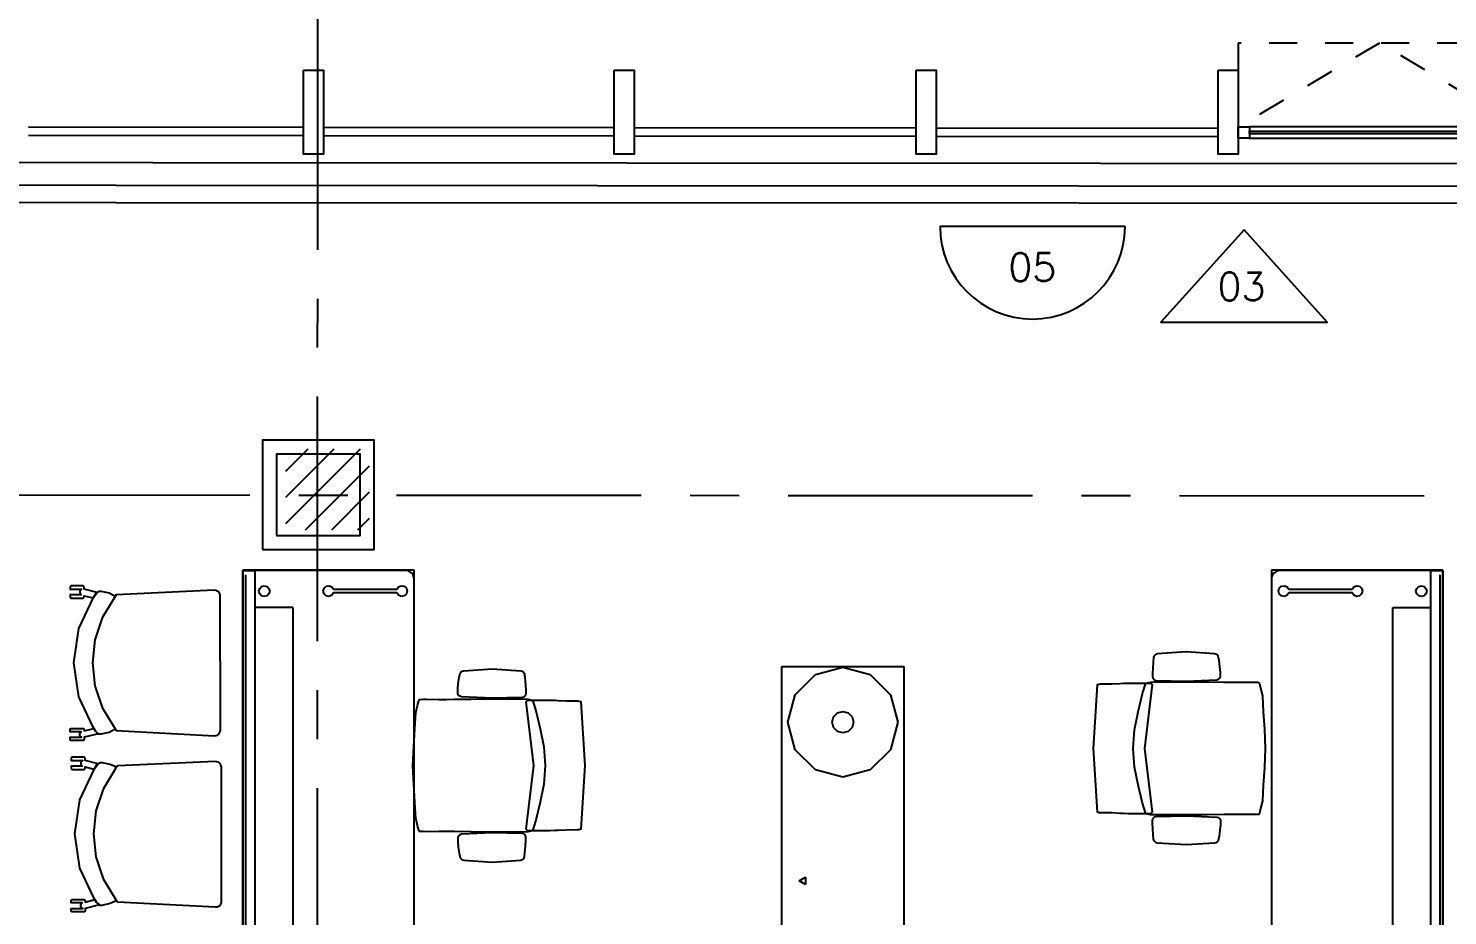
# Model space of a CAD drawing. Extents: x -4 to 325, y -1 to 181.
# Drawn here: x 19.83 to 24.9, y 34.13 to 37.31 of the extents above; entities that cross this region are included whole.
import ezdxf
from ezdxf.enums import TextEntityAlignment as Align

# ---------------------------------------------------------------- set-up
doc = ezdxf.new("R2010")
doc.units = 0
doc.header["$LTSCALE"] = 0.7
doc.header["$MEASUREMENT"] = 0
for name, pattern in [('REC4_A1-00_PLANTA GENERAL$1$X-BB$0$CENTER', [2, 1.25, -0.25, 0.25, -0.25]), ('REC4_A1-00_PLANTA GENERAL$1$X-BB$0$HIDDEN2', [0.1875, 0.125, -0.0625]), ('X-BB$0$HIDDEN2', [0.1875, 0.125, -0.0625])]:
    doc.linetypes.add(name, pattern=pattern)
doc.layers.get('0').update_dxf_attribs({"linetype": 'CONTINUOUS'})
for name, color, linetype in [('REC4_A1-00_PLANTA GENERAL$0$P3', 3, 'CONTINUOUS'), ('REC4_A1-00_PLANTA GENERAL$1$ACABADO INTERIOR', 4, 'CONTINUOUS'), ('REC4_A1-00_PLANTA GENERAL$1$BB$0$A-COLS', 251, 'CONTINUOUS'), ('REC4_A1-00_PLANTA GENERAL$1$BB$0$A-GLAZ', 251, 'CONTINUOUS'), ('REC4_A1-00_PLANTA GENERAL$1$BB$0$A-GRID', 251, 'REC4_A1-00_PLANTA GENERAL$1$X-BB$0$CENTER'), ('REC4_A1-00_PLANTA GENERAL$1$FN$0$I-FURN-FREE', 1, 'CONTINUOUS'), ('REC4_A1-00_PLANTA GENERAL$1$LAMBRINES', 3, 'CONTINUOUS'), ('REC4_A1-00_PLANTA GENERAL$1$PP$0$I-CANCELERIA', 253, 'CONTINUOUS'), ('REC4_A1-00_PLANTA GENERAL$1$PP$0$I-FLOR-DIMS', 1, 'CONTINUOUS'), ('REC4_A1-00_PLANTA GENERAL$1$PP$0$I-GLAZ', 253, 'CONTINUOUS')]:
    doc.layers.add(name, color=color, linetype=linetype)
doc.styles.add('REC4_A1-00_PLANTA GENERAL$0$X-FN$0$ARIAL', font='arial.ttf')
doc.styles.add('ROMANS', font='romans.shx', dxfattribs={"width": 0.75})

# ---------------------------------------------------------------- blocks, each defined once
blk = doc.blocks.new('REC4_A1-00_PLANTA GENERAL', base_point=(3911.2412, -3265.1096))
at = {"layer": 'REC4_A1-00_PLANTA GENERAL$1$BB$0$A-GRID'}
h = blk.add_hatch(dxfattribs=at)
h.set_pattern_fill('ANSI31', color=8, scale=0.53)
h.set_pattern_definition([(45, (0.03352, 0.020166), (-0.046845824, 0.046845824), [])])
h.paths.add_polyline_path([(1.5678, 35.8547), (1.2166, 35.8547), (1.2166, 35.4908), (1.5678, 35.4908)])
h.paths.add_polyline_path([(8.0551, 35.8047), (7.7553, 35.8047), (7.7553, 35.5143), (8.0551, 35.5143)])
h.paths.add_polyline_path([(14.5753, 35.809), (14.2754, 35.809), (14.2754, 35.5187), (14.5753, 35.5187)])
h.paths.add_polyline_path([(21.0466, 35.804), (20.7468, 35.804), (20.7468, 35.5137), (21.0466, 35.5137)])
edge = h.paths.add_edge_path()
edge.add_arc((27.4259, 35.604), 0.1568, 0, 360)
h.paths.add_polyline_path([(34.1147, 35.7939), (33.8148, 35.7939), (33.8148, 35.5036), (34.1147, 35.5036)])
h.paths.add_polyline_path([(40.5576, 35.789), (40.2578, 35.789), (40.2578, 35.4986), (40.5576, 35.4986)])
edge = h.paths.add_edge_path()
edge.add_arc((46.9701, 35.6385), 0.2128, 0, 360)
edge = h.paths.add_edge_path()
edge.add_arc((33.9335, 29.5702), 0.1716, 0, 360)
h.paths.add_polyline_path([(1.5768, 29.8317), (1.2256, 29.8317), (1.2256, 29.4678), (1.5768, 29.4678)])
h.paths.add_polyline_path([(8.0508, 29.7868), (7.75, 29.7868), (7.75, 29.4871), (8.0508, 29.4871)])
h.paths.add_polyline_path([(14.3851, 29.7988), (14.2624, 29.7988), (14.2624, 29.4991), (14.3821, 29.4991)])
h.paths.add_polyline_path([(14.5632, 29.7988), (14.3851, 29.7988), (14.3821, 29.4991), (14.5632, 29.4991)])
h.paths.add_polyline_path([(21.1221, 29.5527), (20.7989, 29.5517), (20.7989, 29.3933), (21.1221, 29.3933)])
h.paths.add_polyline_path([(21.1221, 29.8224), (21.0453, 29.8224), (20.7989, 29.8217), (20.7989, 29.5517), (21.1221, 29.5527)])
h.paths.add_polyline_path([(27.542, 29.7729), (27.2913, 29.7729), (27.2913, 29.5231), (27.542, 29.5231)])
h.paths.add_polyline_path([(40.5264, 29.7716), (40.2757, 29.7716), (40.2757, 29.5218), (40.5264, 29.5218)])
h.paths.add_polyline_path([(47.0764, 29.8019), (46.7664, 29.8019), (46.7664, 29.4919), (47.0764, 29.4919)])
h.paths.add_polyline_path([(1.565, 23.8478), (1.2138, 23.8478), (1.2138, 23.4839), (1.565, 23.4839)])
h.paths.add_polyline_path([(7.9956, 23.8084), (7.6948, 23.8084), (7.6948, 23.5086), (7.9956, 23.5086)])
h.paths.add_polyline_path([(14.5958, 23.8058), (14.2249, 23.8067), (14.2249, 23.507), (14.5929, 23.5061)])
h.paths.add_polyline_path([(14.5258, 23.8058), (14.5958, 23.8058), (14.5929, 23.5061), (14.5258, 23.5061)], flags=16)
h.paths.add_polyline_path([(27.5327, 23.7392), (27.282, 23.7392), (27.282, 23.4894), (27.5327, 23.4894)])
edge = h.paths.add_edge_path()
edge.add_arc((33.9155, 23.6003), 0.1566, 0, 360)
h.paths.add_polyline_path([(40.5198, 23.6763), (40.2691, 23.6763), (40.2691, 23.4631), (40.5198, 23.4631)])
h.paths.add_polyline_path([(40.5198, 23.7129), (40.269, 23.7129), (40.269, 23.6763), (40.5198, 23.6763)])
h.paths.add_polyline_path([(47.0605, 23.6763), (46.8098, 23.6763), (46.8098, 23.4498), (47.0605, 23.4498)])
h.paths.add_polyline_path([(47.0605, 23.6997), (46.8098, 23.6997), (46.8098, 23.6763), (47.0605, 23.6763)])
h.paths.add_polyline_path([(1.5458, 17.8473), (1.1946, 17.8473), (1.1946, 17.4834), (1.5458, 17.4834)])
h.paths.add_polyline_path([(8.0633, 17.8071), (7.7625, 17.8071), (7.7625, 17.5074), (8.0633, 17.5074)])
h.paths.add_polyline_path([(14.4343, 17.7919), (14.3217, 17.7919), (14.3217, 17.4921), (14.4285, 17.4921)])
h.paths.add_polyline_path([(14.6226, 17.7919), (14.4343, 17.7919), (14.4285, 17.4921), (14.6226, 17.4921)])
h.paths.add_polyline_path([(27.5235, 17.756), (27.2727, 17.756), (27.2727, 17.5062), (27.5235, 17.5062)])
edge = h.paths.add_edge_path()
edge.add_arc((33.905, 17.5767), 0.1574, 0, 360)
h.paths.add_polyline_path([(40.5132, 17.7384), (40.3113, 17.7384), (40.3113, 17.5259), (40.5132, 17.5259)])
h.paths.add_polyline_path([(40.3113, 17.7384), (40.2625, 17.7384), (40.2625, 17.4886), (40.5132, 17.4886), (40.5132, 17.5259), (40.3113, 17.5259)])
h.paths.add_polyline_path([(47.0683, 17.7542), (46.7674, 17.7542), (46.7674, 17.5259), (47.0683, 17.5259)])
h.paths.add_polyline_path([(47.0683, 17.5259), (46.7674, 17.5259), (46.7674, 17.4544), (47.0683, 17.4544)])
h.paths.add_polyline_path([(1.5739, 11.86), (1.2227, 11.86), (1.2227, 11.4962), (1.5739, 11.4962)])
h.paths.add_polyline_path([(8.0659, 11.8138), (7.765, 11.8138), (7.765, 11.514), (8.0659, 11.514)])
h.paths.add_polyline_path([(14.5258, 11.7988), (14.2249, 11.7988), (14.2249, 11.499), (14.5258, 11.499)])
h.paths.add_polyline_path([(21.0742, 11.6829), (20.7512, 11.6844), (20.7512, 11.4144), (21.0742, 11.4144)])
h.paths.add_polyline_path([(21.0742, 11.7656), (20.7512, 11.7656), (20.7512, 11.6844), (21.0742, 11.6829)])
h.paths.add_polyline_path([(27.5142, 11.7439), (27.2635, 11.7439), (27.2635, 11.4941), (27.5142, 11.4941)])
edge = h.paths.add_edge_path()
edge.add_arc((33.8803, 11.59), 0.1553, 0, 360)
h.paths.add_polyline_path([(40.5065, 11.7154), (40.2558, 11.7154), (40.2558, 11.464), (40.5065, 11.464)])
h.paths.add_polyline_path([(47.0258, 11.6987), (46.775, 11.6987), (46.775, 11.4489), (47.0258, 11.4489)])
h.paths.add_polyline_path([(1.5513, 5.8383), (1.2001, 5.8383), (1.2001, 5.4744), (1.5513, 5.4744)])
h.paths.add_polyline_path([(8.0395, 5.7813), (7.7676, 5.7813), (7.7676, 5.4815), (8.0395, 5.4815)])
h.paths.add_polyline_path([(8.0685, 5.7813), (8.0395, 5.7813), (8.0395, 5.4815), (8.0685, 5.4815)])
h.paths.add_polyline_path([(14.5132, 5.7555), (14.2123, 5.7555), (14.2123, 5.4558), (14.5132, 5.4558)])
h.paths.add_polyline_path([(21.0084, 5.7048), (20.7577, 5.7048), (20.7577, 5.455), (21.0084, 5.455)])
h.paths.add_polyline_path([(27.5299, 5.7035), (27.229, 5.7035), (27.229, 5.4037), (27.5299, 5.4037)])
h.paths.add_polyline_path([(34.0162, 5.6528), (33.7655, 5.6528), (33.7655, 5.403), (34.0162, 5.403)])
h.paths.add_polyline_path([(40.4672, 5.6155), (40.2072, 5.6155), (40.2072, 5.3555), (40.4672, 5.3555)])
edge = h.paths.add_edge_path()
edge.add_arc((46.8827, 5.476), 0.1877, 0, 360)
at = {"layer": 'REC4_A1-00_PLANTA GENERAL$0$P3'}
blk.add_lwpolyline([(20.6632, 35.4435), (21.0631, 35.4435), (21.0631, 35.8339), (20.6632, 35.8339)], close=True, dxfattribs=at)
at = {"layer": 'REC4_A1-00_PLANTA GENERAL$1$ACABADO INTERIOR'}
blk.add_lwpolyline([(9.8095, 36.753), (47.6859, 36.7267)], dxfattribs=at)
at = {"layer": 'REC4_A1-00_PLANTA GENERAL$1$BB$0$A-COLS'}
for points in [[(20.8103, 37.1572), (20.8819, 37.1572), (20.8819, 36.8575), (20.8103, 36.8575)], [(21.921, 37.1571), (21.9926, 37.1571), (21.9926, 36.8575), (21.921, 36.8575)], [(23.0017, 37.1571), (23.0733, 37.1571), (23.0733, 36.8575), (23.0017, 36.8575)], [(24.0819, 37.1571), (24.1535, 37.1571), (24.1535, 36.8575), (24.0819, 36.8575)], [(20.7132, 35.4935), (21.0131, 35.4935), (21.0131, 35.7839), (20.7132, 35.7839)]]:
    blk.add_lwpolyline(points, close=True, dxfattribs=at)
at = {"layer": 'REC4_A1-00_PLANTA GENERAL$1$BB$0$A-GLAZ'}
for points in [[(19.8262, 36.9546), (20.8103, 36.9537)], [(19.8262, 36.9246), (20.8103, 36.9237)], [(20.8819, 36.9536), (21.921, 36.9526)], [(20.8819, 36.9236), (21.921, 36.9226)], [(21.9926, 36.9525), (23.0017, 36.9515)], [(21.9926, 36.9225), (23.0017, 36.9215)], [(23.0733, 36.9515), (24.0819, 36.9505)], [(23.0733, 36.9215), (24.0819, 36.9205)], [(10.0989, 36.834), (45.6974, 36.8093)]]:
    blk.add_lwpolyline(points, dxfattribs=at)
at = {"layer": 'REC4_A1-00_PLANTA GENERAL$1$BB$0$A-GRID'}
for points in [[(20.8501, -1.2847), (20.8628, 43.0092)], [(-2.6568, 35.6526), (52.8043, 35.6183)]]:
    blk.add_lwpolyline(points, dxfattribs=at)
at = {"layer": 'REC4_A1-00_PLANTA GENERAL$1$FN$0$I-FURN-FREE'}
for p, q in [((21.2065, 35.37), (20.5935, 35.37)), ((20.5935, 35.37), (20.5935, 33.5308)), ((20.5935, 33.5324), (20.5935, 35.3684)), ((20.5935, 35.3684), (20.6366, 35.3684)), ((20.6026, 35.3531), (20.6026, 33.5477)), ((20.6366, 35.3684), (20.6366, 33.5324)), ((21.1746, 35.3684), (20.6366, 35.3684)), ((20.6366, 35.3684), (20.6366, 33.5324)), ((21.1746, 35.3684), (20.6366, 35.3684)), ((20.6366, 35.3684), (20.6366, 35.3684)), ((20.6366, 35.3684), (20.6366, 33.5324)), ((21.1829, 35.3673), (21.1746, 35.3684)), ((21.1829, 35.3673), (21.1746, 35.3684)), ((21.1906, 35.3641), (21.1829, 35.3673)), ((21.1906, 35.3641), (21.1829, 35.3673)), ((21.1972, 35.3591), (21.1906, 35.3641)), ((21.1972, 35.3591), (21.1906, 35.3641)), ((21.2023, 35.3524), (21.1972, 35.3591)), ((21.2023, 35.3524), (21.1972, 35.3591)), ((21.2054, 35.3447), (21.2023, 35.3524)), ((21.2054, 35.3447), (21.2023, 35.3524)), ((21.2065, 35.3365), (21.2054, 35.3447)), ((21.2065, 35.3365), (21.2054, 35.3447)), ((21.2065, 33.5308), (21.2065, 35.37)), ((21.2065, 33.5643), (21.2065, 35.3365)), ((21.2065, 33.5643), (21.2065, 35.3365)), ((24.885, 35.37), (24.2719, 35.37)), ((24.2719, 35.37), (24.2719, 33.5308)), ((24.273, 35.3447), (24.2719, 35.3365)), ((24.273, 35.3447), (24.2719, 35.3365)), ((24.2719, 35.3365), (24.2719, 33.5643)), ((24.2719, 35.3365), (24.2719, 33.5643)), ((24.2762, 35.3524), (24.273, 35.3447)), ((24.2762, 35.3524), (24.273, 35.3447)), ((24.2813, 35.3591), (24.2762, 35.3524)), ((24.2813, 35.3591), (24.2762, 35.3524)), ((24.2879, 35.3641), (24.2813, 35.3591)), ((24.2879, 35.3641), (24.2813, 35.3591)), ((24.2956, 35.3673), (24.2879, 35.3641)), ((24.2956, 35.3673), (24.2879, 35.3641)), ((24.3038, 35.3684), (24.2956, 35.3673)), ((24.3038, 35.3684), (24.2956, 35.3673)), ((24.8418, 35.3684), (24.3038, 35.3684)), ((24.8418, 35.3684), (24.3038, 35.3684)), ((24.8418, 33.5324), (24.8418, 35.3684)), ((24.8418, 33.5324), (24.8418, 35.3684)), ((24.8418, 35.3684), (24.885, 35.3684)), ((24.8418, 33.5324), (24.8418, 35.3684)), ((24.8758, 33.5477), (24.8758, 35.3531)), ((24.885, 33.5308), (24.885, 35.37)), ((24.885, 35.3684), (24.885, 33.5324)), ((20.6509, 35.2949), (20.6535, 35.3045)), ((20.6535, 35.2854), (20.6509, 35.2949)), ((20.6535, 35.3045), (20.6605, 35.3115)), ((20.6605, 35.2784), (20.6535, 35.2854)), ((20.6605, 35.3115), (20.6701, 35.3141)), ((20.6701, 35.3141), (20.6797, 35.3115)), ((20.6797, 35.3115), (20.6867, 35.3045)), ((20.6867, 35.2854), (20.6797, 35.2784)), ((20.6867, 35.3045), (20.6893, 35.2949)), ((20.6893, 35.2949), (20.6867, 35.2854)), ((20.8808, 35.2949), (20.8838, 35.3051)), ((20.8838, 35.2848), (20.8808, 35.2949)), ((20.8838, 35.3051), (20.8916, 35.3122)), ((20.8916, 35.2777), (20.8838, 35.2848)), ((20.8916, 35.3122), (20.902, 35.314)), ((20.902, 35.314), (20.9118, 35.31)), ((20.9118, 35.2799), (20.902, 35.2759)), ((20.9118, 35.31), (20.918, 35.3015)), ((20.918, 35.2884), (20.9118, 35.2799)), ((20.918, 35.3015), (21.1438, 35.3015)), ((21.1438, 35.2884), (20.918, 35.2884)), ((21.1438, 35.3015), (21.15, 35.31)), ((21.15, 35.2799), (21.1438, 35.2884)), ((21.15, 35.31), (21.1598, 35.314)), ((21.1598, 35.2759), (21.15, 35.2799)), ((21.1598, 35.314), (21.1702, 35.3122)), ((21.1702, 35.3122), (21.1781, 35.3051)), ((21.1781, 35.2848), (21.1702, 35.2777)), ((21.1781, 35.3051), (21.181, 35.2949)), ((21.181, 35.2949), (21.1781, 35.2848)), ((24.2974, 35.2949), (24.3004, 35.3051)), ((24.3004, 35.2848), (24.2974, 35.2949)), ((24.3004, 35.3051), (24.3082, 35.3122)), ((24.3082, 35.2777), (24.3004, 35.2848)), ((24.3082, 35.3122), (24.3186, 35.314)), ((24.3186, 35.314), (24.3284, 35.31)), ((24.3284, 35.2799), (24.3186, 35.2759)), ((24.3284, 35.31), (24.3346, 35.3015)), ((24.3346, 35.2884), (24.3284, 35.2799)), ((24.3346, 35.3015), (24.5604, 35.3015)), ((24.3346, 35.3015), (24.3346, 35.3015)), ((24.5604, 35.2884), (24.3346, 35.2884)), ((24.5604, 35.3015), (24.5666, 35.31)), ((24.5666, 35.2799), (24.5604, 35.2884)), ((24.5666, 35.31), (24.5764, 35.314)), ((24.5764, 35.2759), (24.5666, 35.2799)), ((24.5764, 35.314), (24.5868, 35.3122)), ((24.5868, 35.3122), (24.5947, 35.3051)), ((24.5947, 35.2848), (24.5868, 35.2777)), ((24.5947, 35.3051), (24.5976, 35.2949)), ((24.5976, 35.2949), (24.5947, 35.2848)), ((24.7892, 35.2949), (24.7918, 35.3045)), ((24.7918, 35.2854), (24.7892, 35.2949)), ((24.7918, 35.3045), (24.7988, 35.3115)), ((24.7988, 35.2784), (24.7918, 35.2854)), ((24.7988, 35.3115), (24.8083, 35.3141)), ((24.8083, 35.3141), (24.8179, 35.3115)), ((24.8179, 35.3115), (24.8249, 35.3045)), ((24.8249, 35.2854), (24.8179, 35.2784)), ((24.8249, 35.3045), (24.8275, 35.2949)), ((24.8275, 35.2949), (24.8249, 35.2854)), ((20.7723, 35.2362), (20.6366, 35.2362)), ((20.6701, 35.2758), (20.6605, 35.2784)), ((20.6797, 35.2784), (20.6701, 35.2758)), ((20.7723, 35.2362), (20.7723, 33.6645)), ((20.902, 35.2759), (20.8916, 35.2777)), ((21.1702, 35.2777), (21.1598, 35.2759)), ((24.3186, 35.2759), (24.3082, 35.2777)), ((24.5868, 35.2777), (24.5764, 35.2759)), ((24.7062, 35.2362), (24.8418, 35.2362)), ((24.7062, 33.6645), (24.7062, 35.2362)), ((24.8083, 35.2758), (24.7988, 35.2784)), ((24.8179, 35.2784), (24.8083, 35.2758)), ((22.5215, 33.4925), (22.5215, 35.0251)), ((22.5215, 35.0251), (22.957, 35.0251)), ((22.5692, 34.9241), (22.641, 34.996)), ((22.641, 34.996), (22.7392, 35.0223)), ((22.7392, 35.0223), (22.8374, 34.996)), ((22.7392, 35.0223), (22.7392, 35.0223)), ((22.8374, 34.996), (22.9093, 34.9241)), ((22.957, 35.0251), (22.957, 33.4925)), ((22.5429, 34.8259), (22.5692, 34.9241)), ((22.9093, 34.9241), (22.9356, 34.8259)), ((22.5692, 34.7277), (22.5429, 34.8259)), ((22.7009, 34.8259), (22.706, 34.8451)), ((22.706, 34.8067), (22.7009, 34.8259)), ((22.706, 34.8451), (22.7201, 34.8591)), ((22.7201, 34.8591), (22.7392, 34.8642)), ((22.7392, 34.8642), (22.7584, 34.8591)), ((22.7392, 34.8642), (22.7392, 34.8642)), ((22.7584, 34.8591), (22.7724, 34.8451)), ((22.7724, 34.8451), (22.7775, 34.8259)), ((22.7775, 34.8259), (22.7724, 34.8067)), ((22.9356, 34.8259), (22.9093, 34.7277)), ((22.7201, 34.7927), (22.706, 34.8067)), ((22.7392, 34.7876), (22.7201, 34.7927)), ((22.7584, 34.7927), (22.7392, 34.7876)), ((22.7724, 34.8067), (22.7584, 34.7927)), ((22.641, 34.6558), (22.5692, 34.7277)), ((22.9093, 34.7277), (22.8374, 34.6558)), ((22.7392, 34.6295), (22.641, 34.6558)), ((22.8374, 34.6558), (22.7392, 34.6295)), ((22.5834, 34.2588), (22.6055, 34.2716)), ((22.6055, 34.2716), (22.6055, 34.246)), ((22.6055, 34.246), (22.5834, 34.2588)), ((22.5834, 34.2588), (22.5834, 34.2588))]:
    blk.add_line(p, q, dxfattribs=at)
for points in [[(20.0719, 35.2898), (20.0252, 35.3015), (20.0252, 35.3093), (20.0251, 35.3103), (20.0247, 35.3113), (20.0241, 35.3121), (20.0233, 35.3127), (20.0224, 35.313), (20.0214, 35.3132), (19.9794, 35.3132), (19.9784, 35.313), (19.9775, 35.3127), (19.9767, 35.3121), (19.9761, 35.3113), (19.9757, 35.3103), (19.9756, 35.3093), (19.9756, 35.3014), (20.0166, 35.3014), (20.014, 35.2998), (20.0118, 35.2976), (20.0104, 35.2949), (20.0097, 35.2919), (20.0099, 35.2888), (20.011, 35.2859), (20.0128, 35.2834), (20.0152, 35.2814), (19.9756, 35.2814), (19.9756, 35.2735), (19.9757, 35.2725), (19.9761, 35.2716), (19.9767, 35.2708), (19.9775, 35.2702), (19.9784, 35.2698), (19.9794, 35.2697), (20.0214, 35.2697), (20.0224, 35.2698), (20.0233, 35.2702), (20.0241, 35.2708), (20.0247, 35.2716), (20.0251, 35.2725), (20.0252, 35.2735), (20.0252, 35.2783), (20.0578, 35.2702)], [(20.0794, 35.2943), (20.0853, 35.2943), (20.1148, 35.288), (20.1312, 35.2805), (20.1327, 35.2791), (20.1337, 35.2774), (20.1343, 35.2755), (20.1343, 35.2735), (20.1338, 35.2716), (20.1328, 35.2699), (20.09, 35.1993), (20.0639, 35.121), (20.0556, 35.0388), (20.0639, 34.9566), (20.09, 34.8783), (20.1328, 34.8077), (20.1338, 34.806), (20.1343, 34.8041), (20.1343, 34.8021), (20.1337, 34.8002), (20.1327, 34.7985), (20.1312, 34.7971), (20.1148, 34.7896), (20.0853, 34.7833), (20.0794, 34.7833), (20.0721, 34.7876), (20.0661, 34.7936), (20.0591, 34.8056), (20.0061, 34.9168), (19.989, 35.0388), (20.0061, 35.1608), (20.0591, 35.272), (20.0661, 35.284), (20.0794, 35.2943)], [(23.9672, 35.0774), (23.8648, 35.071), (23.86, 35.0696), (23.8558, 35.0668), (23.8527, 35.0629), (23.8508, 35.0582), (23.8474, 35.0199), (23.8468, 34.9995), (23.8467, 34.9893), (23.8475, 34.9843), (23.8499, 34.9798), (23.8543, 34.9767), (23.8597, 34.9753), (23.9669, 34.9729), (24.0768, 34.978), (24.083, 34.9797), (24.0875, 34.9835), (24.0895, 34.9883), (24.0898, 34.9935), (24.0896, 35.004), (24.0881, 35.0249), (24.0849, 35.0463), (24.0829, 35.057), (24.0812, 35.0621), (24.078, 35.0665), (24.0738, 35.0695), (24.0686, 35.071), (23.9672, 35.0774)], [(23.7772, 34.7322), (23.7826, 34.7989), (23.7957, 34.8628), (23.8114, 34.9284), (23.8225, 34.9659), (23.8397, 34.9697), (23.9623, 34.9702), (23.9883, 34.9702), (24.0423, 34.9698), (24.1017, 34.9689), (24.1299, 34.9687), (24.1581, 34.9686), (24.2018, 34.9689), (24.2137, 34.9688), (24.2227, 34.9686), (24.2276, 34.9682), (24.2291, 34.9636), (24.2335, 34.9472), (24.2399, 34.9201), (24.2432, 34.8631), (24.2468, 34.8006), (24.2503, 34.7322), (24.2468, 34.6639), (24.2432, 34.6013), (24.2399, 34.5443), (24.2335, 34.5172), (24.2291, 34.5008), (24.2276, 34.4962), (24.2227, 34.4958), (24.2137, 34.4956), (24.2018, 34.4955), (24.1581, 34.4958), (24.1299, 34.4957), (24.1017, 34.4956), (24.0423, 34.4946), (23.9883, 34.4942), (23.9623, 34.4942), (23.8397, 34.4947), (23.8225, 34.4985), (23.8114, 34.536), (23.7957, 34.6016), (23.7826, 34.6655), (23.7772, 34.7322)], [(21.6914, 34.9046), (21.7089, 34.9042), (21.7208, 34.9036), (21.7501, 34.902), (21.7897, 34.9018), (21.7954, 34.9011), (21.802, 34.8996), (21.8021, 34.8995), (21.8024, 34.8989), (21.8159, 34.6712), (21.8024, 34.4436), (21.8021, 34.443), (21.802, 34.4429), (21.7954, 34.4413), (21.7897, 34.4406), (21.7501, 34.4405), (21.7208, 34.4389), (21.7089, 34.4382), (21.6914, 34.4378), (21.6755, 34.4374), (21.6126, 34.4379), (21.61, 34.4385), (21.6066, 34.443), (21.6339, 34.6712), (21.6066, 34.8994), (21.61, 34.9039), (21.6126, 34.9046), (21.6755, 34.905), (21.6914, 34.9046)], [(19.9794, 34.7602), (19.9784, 34.7603), (19.9775, 34.7607), (19.9767, 34.7613), (19.9761, 34.7621), (19.9757, 34.763), (19.9756, 34.764), (19.9756, 34.7719), (20.0166, 34.7719), (20.014, 34.7735), (20.0118, 34.7757), (20.0104, 34.7785), (20.0097, 34.7815), (20.0099, 34.7846), (20.011, 34.7875), (20.0128, 34.79), (20.0152, 34.7919), (19.9756, 34.7919), (19.9756, 34.7998), (19.9757, 34.8008), (19.9761, 34.8017), (19.9767, 34.8025), (19.9775, 34.8031), (19.9784, 34.8035), (19.9794, 34.8036), (20.0214, 34.8036), (20.0224, 34.8035), (20.0233, 34.8031), (20.0241, 34.8025), (20.0247, 34.8017), (20.0251, 34.8008), (20.0252, 34.7998), (20.0252, 34.795), (20.0602, 34.8038), (20.0661, 34.7936), (20.0765, 34.7847), (20.0252, 34.7719), (20.0252, 34.764), (20.0251, 34.763), (20.0247, 34.7621), (20.0241, 34.7613), (20.0233, 34.7607), (20.0224, 34.7603), (20.0214, 34.7602), (19.9794, 34.7602)], [(20.0758, 34.6775), (20.0291, 34.6892), (20.0291, 34.6971), (20.029, 34.6981), (20.0286, 34.699), (20.028, 34.6998), (20.0272, 34.7004), (20.0263, 34.7008), (20.0253, 34.7009), (19.9833, 34.7009), (19.9823, 34.7008), (19.9814, 34.7004), (19.9806, 34.6998), (19.98, 34.699), (19.9796, 34.6981), (19.9795, 34.6971), (19.9795, 34.6891), (20.0205, 34.6891), (20.0179, 34.6876), (20.0157, 34.6854), (20.0143, 34.6826), (20.0136, 34.6796), (20.0138, 34.6765), (20.0149, 34.6736), (20.0167, 34.6711), (20.0191, 34.6692), (19.9795, 34.6692), (19.9795, 34.6613), (19.9796, 34.6603), (19.98, 34.6594), (19.9806, 34.6586), (19.9814, 34.658), (19.9823, 34.6576), (19.9833, 34.6574), (20.0253, 34.6574), (20.0263, 34.6576), (20.0272, 34.658), (20.028, 34.6586), (20.0286, 34.6594), (20.029, 34.6603), (20.0291, 34.6613), (20.0291, 34.6661), (20.0617, 34.6579)], [(20.0833, 34.6821), (20.0892, 34.6821), (20.1187, 34.6757), (20.1351, 34.6682), (20.1366, 34.6669), (20.1376, 34.6652), (20.1382, 34.6633), (20.1382, 34.6613), (20.1377, 34.6594), (20.1367, 34.6576), (20.0939, 34.587), (20.0678, 34.5087), (20.0595, 34.4265), (20.0678, 34.3444), (20.0939, 34.2661), (20.1367, 34.1954), (20.1377, 34.1937), (20.1382, 34.1918), (20.1382, 34.1898), (20.1376, 34.1879), (20.1366, 34.1862), (20.1351, 34.1849), (20.1187, 34.1774), (20.0892, 34.171), (20.0833, 34.171), (20.076, 34.1754), (20.07, 34.1813), (20.063, 34.1933), (20.01, 34.3045), (19.9929, 34.4265), (20.01, 34.5486), (20.063, 34.6597), (20.07, 34.6718), (20.0833, 34.6821)], [(20.1446, 34.1837), (20.4957, 34.1655), (20.5012, 34.166), (20.5063, 34.1679), (20.5108, 34.1711), (20.5142, 34.1754), (20.5164, 34.1805), (20.5171, 34.1859), (20.5171, 34.2004), (20.5164, 34.6644), (20.5158, 34.67), (20.5136, 34.6751), (20.5102, 34.6795), (20.5057, 34.6828), (20.5004, 34.6848), (20.4949, 34.6853), (20.1445, 34.6694), (20.1367, 34.6576), (20.0939, 34.587), (20.0678, 34.5087), (20.0595, 34.4265), (20.0678, 34.3444), (20.0939, 34.2661), (20.1367, 34.1954), (20.1445, 34.1837)]]:
    blk.add_lwpolyline(points, close=True, dxfattribs=at)
for points in [[(20.1407, 34.796), (20.4918, 34.7778), (20.4973, 34.7782), (20.5024, 34.7801), (20.5069, 34.7834), (20.5103, 34.7877), (20.5125, 34.7927), (20.5132, 34.7982), (20.5132, 34.8126), (20.5125, 35.2767), (20.5119, 35.2822), (20.5097, 35.2874), (20.5063, 35.2918), (20.5018, 35.2951), (20.4965, 35.2971), (20.491, 35.2976), (20.1406, 35.2816), (20.1328, 35.2699), (20.09, 35.1993), (20.0639, 35.121), (20.0556, 35.0388), (20.0639, 34.9566), (20.09, 34.8783), (20.1328, 34.8077), (20.1406, 34.796)], [(21.4847, 35.0165), (21.5871, 35.01), (21.592, 35.0086), (21.5961, 35.0058), (21.5993, 35.0019), (21.6012, 34.9973), (21.6045, 34.959), (21.6051, 34.9385), (21.6052, 34.9283), (21.6045, 34.9233), (21.602, 34.9188), (21.5977, 34.9157), (21.5922, 34.9143), (21.485, 34.9119), (21.3751, 34.917), (21.369, 34.9187), (21.3644, 34.9226), (21.3624, 34.9274), (21.3621, 34.9326), (21.3623, 34.943), (21.3639, 34.9639), (21.367, 34.9853), (21.369, 34.996), (21.3708, 35.0011), (21.3739, 35.0055), (21.3782, 35.0085), (21.3833, 35.01), (21.4847, 35.0165)], [(23.7606, 34.4988), (23.743, 34.4992), (23.7312, 34.4999), (23.7018, 34.5015), (23.6622, 34.5016), (23.6565, 34.5023), (23.6499, 34.5038), (23.6498, 34.504), (23.6496, 34.5045), (23.636, 34.7322), (23.6496, 34.9599), (23.6498, 34.9605), (23.6499, 34.9606), (23.6565, 34.9621), (23.6622, 34.9628), (23.7018, 34.9629), (23.7312, 34.9645), (23.743, 34.9652), (23.7606, 34.9656), (23.7764, 34.966), (23.8393, 34.9656), (23.8419, 34.9649), (23.8454, 34.9604), (23.8181, 34.7322), (23.8454, 34.504), (23.8419, 34.4995), (23.8393, 34.4988), (23.7764, 34.4984), (23.7606, 34.4988)], [(21.6747, 34.6712), (21.6693, 34.6045), (21.6563, 34.5406), (21.6406, 34.4751), (21.6295, 34.4376), (21.6122, 34.4337), (21.4896, 34.4333), (21.4636, 34.4333), (21.4096, 34.4336), (21.3502, 34.4346), (21.3221, 34.4347), (21.2939, 34.4349), (21.2501, 34.4345), (21.2382, 34.4346), (21.2292, 34.4348), (21.2243, 34.4352), (21.2229, 34.4398), (21.2184, 34.4562), (21.212, 34.4833), (21.2088, 34.5403), (21.2052, 34.6029), (21.2017, 34.6712), (21.2052, 34.7396), (21.2088, 34.8022), (21.212, 34.8592), (21.2184, 34.8862), (21.2229, 34.9026), (21.2243, 34.9073), (21.2292, 34.9076), (21.2382, 34.9079), (21.2501, 34.9079), (21.2939, 34.9076), (21.3221, 34.9077), (21.3502, 34.9079), (21.4096, 34.9088), (21.4636, 34.9092), (21.4896, 34.9092), (21.6122, 34.9087), (21.6295, 34.9049), (21.6406, 34.8674), (21.6563, 34.8019), (21.6693, 34.7379), (21.6747, 34.6712)], [(23.9672, 34.387), (23.8648, 34.3934), (23.86, 34.3949), (23.8558, 34.3976), (23.8527, 34.4015), (23.8508, 34.4062), (23.8474, 34.4445), (23.8468, 34.4649), (23.8467, 34.4751), (23.8475, 34.4802), (23.8499, 34.4846), (23.8543, 34.4878), (23.8597, 34.4891), (23.9669, 34.4915), (24.0768, 34.4865), (24.083, 34.4847), (24.0875, 34.4809), (24.0895, 34.4761), (24.0898, 34.4709), (24.0896, 34.4605), (24.0881, 34.4395), (24.0849, 34.4181), (24.0829, 34.4074), (24.0812, 34.4023), (24.078, 34.3979), (24.0738, 34.395), (24.0686, 34.3934), (23.9672, 34.387)], [(21.4847, 34.326), (21.5871, 34.3324), (21.592, 34.3339), (21.5961, 34.3366), (21.5993, 34.3406), (21.6012, 34.3452), (21.6045, 34.3835), (21.6051, 34.4039), (21.6052, 34.4142), (21.6045, 34.4192), (21.602, 34.4236), (21.5977, 34.4268), (21.5922, 34.4282), (21.485, 34.4306), (21.3751, 34.4255), (21.369, 34.4237), (21.3644, 34.4199), (21.3624, 34.4151), (21.3621, 34.4099), (21.3623, 34.3995), (21.3639, 34.3786), (21.367, 34.3571), (21.369, 34.3465), (21.3708, 34.3414), (21.3739, 34.3369), (21.3782, 34.334), (21.3833, 34.3325), (21.4847, 34.326)], [(19.9833, 34.1479), (19.9823, 34.148), (19.9814, 34.1484), (19.9806, 34.149), (19.98, 34.1498), (19.9796, 34.1507), (19.9795, 34.1517), (19.9795, 34.1597), (20.0205, 34.1597), (20.0179, 34.1612), (20.0157, 34.1635), (20.0143, 34.1662), (20.0136, 34.1692), (20.0138, 34.1723), (20.0149, 34.1752), (20.0167, 34.1777), (20.0191, 34.1797), (19.9795, 34.1797), (19.9795, 34.1875), (19.9796, 34.1885), (19.98, 34.1895), (19.9806, 34.1903), (19.9814, 34.1909), (19.9823, 34.1912), (19.9833, 34.1914), (20.0253, 34.1914), (20.0263, 34.1912), (20.0272, 34.1909), (20.028, 34.1903), (20.0286, 34.1895), (20.029, 34.1885), (20.0291, 34.1875), (20.0291, 34.1828), (20.0641, 34.1915), (20.07, 34.1813), (20.0804, 34.1725), (20.0291, 34.1596), (20.0291, 34.1517), (20.029, 34.1507), (20.0286, 34.1498), (20.028, 34.149), (20.0272, 34.1484), (20.0263, 34.148), (20.0253, 34.1479), (19.9833, 34.1479)]]:
    blk.add_lwpolyline(points, dxfattribs=at)
for centre in [(20.1277, 35.2282), (20.1316, 34.6159)]:
    blk.add_arc(centre, 0.0831, 132.1949, 137.8072, dxfattribs=at)
at = {"layer": 'REC4_A1-00_PLANTA GENERAL$1$LAMBRINES'}
blk.add_lwpolyline([(47.686, 36.6742), (9.8098, 36.6863)], dxfattribs=at)
at = {"layer": 'REC4_A1-00_PLANTA GENERAL$1$PP$0$I-CANCELERIA'}
for points in [[(24.1535, 36.9545), (24.1935, 36.9545), (24.1935, 36.9145), (24.1535, 36.9145)], [(24.1935, 36.9145), (25.1244, 36.9145), (25.1244, 36.9545), (24.1935, 36.9545)]]:
    blk.add_lwpolyline(points, close=True, dxfattribs=at)
at = {"layer": 'REC4_A1-00_PLANTA GENERAL$1$PP$0$I-FLOR-DIMS', "linetype": 'REC4_A1-00_PLANTA GENERAL$1$X-BB$0$HIDDEN2'}
for p, q in [((24.6589, 37.2545), (24.1535, 36.9545)), ((25.1644, 36.9545), (24.6589, 37.2545))]:
    blk.add_line(p, q, dxfattribs=at)
blk.add_lwpolyline([(25.1644, 36.9545), (25.1644, 37.2545), (24.1535, 37.2545), (24.1535, 36.9545)], dxfattribs=at)
at = {"layer": 'REC4_A1-00_PLANTA GENERAL$1$PP$0$I-GLAZ'}
blk.add_lwpolyline([(25.1244, 36.939), (25.1244, 36.93), (24.1935, 36.93), (24.1935, 36.939)], close=True, dxfattribs=at)
at = {"layer": 'REC4_A1-00_PLANTA GENERAL$1$FN$0$I-FURN-FREE', "style": 'REC4_A1-00_PLANTA GENERAL$0$X-FN$0$ARIAL', "text_generation_flag": 4}
for tag, p, height in [('ITEXT', (44.0612, 35.3807), 0.0358), ('CAPQT', (44.1235, 34.7232), 0.00704), ('CAPMC', (44.1235, 34.7232), 0.00704), ('CAPMG', (44.1235, 34.7232), 0.00704), ('STYLE', (44.1235, 34.7232), 0.0572), ('STYLE', (44.1235, 34.7232), 0.0572), ('CAPPN', (44.1235, 34.7232), 0.0715), ('L3', (44.1235, 34.7232), 0.0715), ('L1', (44.1235, 34.7232), 0.0715), ('L2', (44.1235, 34.7232), 0.0715)]:
    blk.add_attdef(tag, p, '', height=height, dxfattribs=at)
for tag, p, height, rotation in [('ITEXT', (42.9913, 35.0599), 0.0358, 30), ('ITEXT', (45.1482, 35.1235), 0.0358, 330), ('CAPPN', (43.374, 34.5216), 0.0715, 30), ('STYLE', (43.374, 34.5216), 0.0572, 30), ('STYLE', (43.374, 34.5216), 0.0572, 30), ('L1', (43.374, 34.5216), 0.0715, 30), ('L2', (43.374, 34.5216), 0.0715, 30), ('L3', (43.374, 34.5216), 0.0715, 30), ('CAPMG', (43.374, 34.5216), 0.00704, 30), ('CAPMC', (43.374, 34.5216), 0.00704, 30), ('CAPQT', (43.374, 34.5216), 0.00704, 30), ('L1', (44.8734, 34.523), 0.0715, 330), ('L3', (44.8734, 34.523), 0.0715, 330), ('L2', (44.8734, 34.523), 0.0715, 330), ('STYLE', (44.8734, 34.523), 0.0572, 330), ('STYLE', (44.8734, 34.523), 0.0572, 330), ('CAPMC', (44.8734, 34.523), 0.00704, 330), ('CAPMG', (44.8734, 34.523), 0.00704, 330), ('CAPQT', (44.8734, 34.523), 0.00704, 330), ('CAPPN', (44.8734, 34.523), 0.0715, 330), ('ITEXT', (42.2251, 34.2472), 0.0358, 60), ('ITEXT', (45.9609, 34.3573), 0.0358, 300), ('CAPPN', (42.8256, 33.9723), 0.0715, 60), ('STYLE', (42.8256, 33.9723), 0.0572, 60), ('STYLE', (42.8256, 33.9723), 0.0572, 60), ('L1', (42.8256, 33.9723), 0.0715, 60), ('L2', (42.8256, 33.9723), 0.0715, 60), ('L3', (42.8256, 33.9723), 0.0715, 60), ('CAPMG', (42.8256, 33.9723), 0.00704, 60), ('CAPMC', (42.8256, 33.9723), 0.00704, 60), ('CAPQT', (42.8256, 33.9723), 0.00704, 60), ('L1', (45.4227, 33.9746), 0.0715, 300), ('L3', (45.4227, 33.9746), 0.0715, 300), ('L2', (45.4227, 33.9746), 0.0715, 300), ('CAPPN', (45.4227, 33.9746), 0.0715, 300), ('STYLE', (45.4227, 33.9746), 0.0572, 300), ('STYLE', (45.4227, 33.9746), 0.0572, 300), ('CAPMC', (45.4227, 33.9746), 0.00704, 300), ('CAPMG', (45.4227, 33.9746), 0.00704, 300), ('CAPQT', (45.4227, 33.9746), 0.00704, 300), ('CAPPN', (42.6254, 33.2225), 0.0715, 90), ('STYLE', (42.6254, 33.2225), 0.0572, 90), ('STYLE', (42.6254, 33.2225), 0.0572, 90), ('ITEXT', (41.9679, 33.1602), 0.0358, 90), ('L3', (42.6254, 33.2225), 0.0715, 90), ('L1', (42.6254, 33.2225), 0.0715, 90), ('L2', (42.6254, 33.2225), 0.0715, 90), ('CAPQT', (42.6254, 33.2225), 0.00704, 90), ('CAPMG', (42.6254, 33.2225), 0.00704, 90), ('CAPMC', (42.6254, 33.2225), 0.00704, 90), ('ITEXT', (46.2817, 33.2874), 0.0358, 270), ('CAPPN', (45.6242, 33.2251), 0.0715, 270), ('L3', (45.6242, 33.2251), 0.0715, 270), ('L2', (45.6242, 33.2251), 0.0715, 270), ('L1', (45.6242, 33.2251), 0.0715, 270), ('STYLE', (45.6242, 33.2251), 0.0572, 270), ('STYLE', (45.6242, 33.2251), 0.0572, 270), ('CAPMC', (45.6242, 33.2251), 0.00704, 270), ('CAPMG', (45.6242, 33.2251), 0.00704, 270), ('CAPQT', (45.6242, 33.2251), 0.00704, 270), ('CAPPN', (42.8269, 32.4729), 0.0715, 120), ('STYLE', (42.8269, 32.4729), 0.0572, 120), ('STYLE', (42.8269, 32.4729), 0.0572, 120), ('L2', (42.8269, 32.4729), 0.0715, 120), ('L3', (42.8269, 32.4729), 0.0715, 120), ('L1', (42.8269, 32.4729), 0.0715, 120), ('CAPMG', (42.8269, 32.4729), 0.00704, 120), ('CAPMC', (42.8269, 32.4729), 0.00704, 120), ('CAPQT', (42.8269, 32.4729), 0.00704, 120), ('CAPPN', (45.424, 32.4752), 0.0715, 240), ('STYLE', (45.424, 32.4752), 0.0572, 240), ('STYLE', (45.424, 32.4752), 0.0572, 240), ('L2', (45.424, 32.4752), 0.0715, 240), ('L3', (45.424, 32.4752), 0.0715, 240), ('L1', (45.424, 32.4752), 0.0715, 240), ('CAPMG', (45.424, 32.4752), 0.00704, 240), ('CAPQT', (45.424, 32.4752), 0.00704, 240), ('CAPMC', (45.424, 32.4752), 0.00704, 240), ('ITEXT', (42.2887, 32.0903), 0.0358, 120), ('ITEXT', (46.0245, 32.2004), 0.0358, 240), ('CAPPN', (43.3762, 31.9246), 0.0715, 150), ('STYLE', (43.3762, 31.9246), 0.0572, 150), ('STYLE', (43.3762, 31.9246), 0.0572, 150), ('L1', (43.3762, 31.9246), 0.0715, 150), ('L2', (43.3762, 31.9246), 0.0715, 150), ('L3', (43.3762, 31.9246), 0.0715, 150), ('L2', (44.8757, 31.9259), 0.0715, 210), ('L3', (44.8757, 31.9259), 0.0715, 210), ('L1', (44.8757, 31.9259), 0.0715, 210), ('CAPMG', (43.3762, 31.9246), 0.00704, 150), ('CAPMC', (43.3762, 31.9246), 0.00704, 150), ('CAPQT', (43.3762, 31.9246), 0.00704, 150), ('CAPPN', (44.8757, 31.9259), 0.0715, 210), ('STYLE', (44.8757, 31.9259), 0.0572, 210), ('STYLE', (44.8757, 31.9259), 0.0572, 210), ('CAPMG', (44.8757, 31.9259), 0.00704, 210), ('CAPMC', (44.8757, 31.9259), 0.00704, 210), ('CAPQT', (44.8757, 31.9259), 0.00704, 210), ('CAPPN', (44.1261, 31.7244), 0.0715, 180), ('STYLE', (44.1261, 31.7244), 0.0572, 180), ('STYLE', (44.1261, 31.7244), 0.0572, 180), ('L3', (44.1261, 31.7244), 0.0715, 180), ('L1', (44.1261, 31.7244), 0.0715, 180), ('L2', (44.1261, 31.7244), 0.0715, 180), ('CAPMG', (44.1261, 31.7244), 0.00704, 180), ('CAPMC', (44.1261, 31.7244), 0.00704, 180), ('CAPQT', (44.1261, 31.7244), 0.00704, 180), ('ITEXT', (43.1014, 31.3241), 0.0358, 150), ('ITEXT', (45.2583, 31.3876), 0.0358, 210), ('ITEXT', (44.1884, 31.0669), 0.0358, 180)]:
    blk.add_attdef(tag, p, '', height=height, rotation=rotation, dxfattribs=at)
for tag, p, height, width in [('ITEXT', (44.1112, 34.7804), 0.0286, 0.75), ('PSUT1', (44.1235, 34.7232), 0.0572, 0.65), ('PSUT2', (44.1235, 34.7232), 0.0572, 0.65), ('PSUT3', (44.1235, 34.7232), 0.0572, 0.65)]:
    blk.add_attdef(tag, p, '', height=height, dxfattribs=dict(at, width=width))
for tag, p, height, rotation, width in [('ITEXT', (43.3348, 34.565), 0.0286, 30, 0.75), ('PSUT1', (43.374, 34.5216), 0.0572, 30, 0.65), ('PSUT2', (43.374, 34.5216), 0.0572, 30, 0.65), ('PSUT3', (43.374, 34.5216), 0.0572, 30, 0.65), ('ITEXT', (44.8914, 34.5786), 0.0286, 330, 0.75), ('PSUT1', (44.8734, 34.523), 0.0572, 330, 0.65), ('PSUT2', (44.8734, 34.523), 0.0572, 330, 0.65), ('PSUT3', (44.8734, 34.523), 0.0572, 330, 0.65), ('PSUT1', (42.8256, 33.9723), 0.0572, 60, 0.65), ('PSUT2', (42.8256, 33.9723), 0.0572, 60, 0.65), ('PSUT3', (42.8256, 33.9723), 0.0572, 60, 0.65), ('ITEXT', (42.77, 33.9903), 0.0286, 60, 0.75), ('ITEXT', (45.4661, 34.0138), 0.0286, 300, 0.75), ('PSUT1', (45.4227, 33.9746), 0.0572, 300, 0.65), ('PSUT2', (45.4227, 33.9746), 0.0572, 300, 0.65), ('PSUT3', (45.4227, 33.9746), 0.0572, 300, 0.65), ('PSUT3', (42.6254, 33.2225), 0.0572, 90, 0.65), ('PSUT1', (42.6254, 33.2225), 0.0572, 90, 0.65), ('PSUT2', (42.6254, 33.2225), 0.0572, 90, 0.65), ('ITEXT', (42.5682, 33.2102), 0.0286, 90, 0.75), ('PSUT1', (45.6242, 33.2251), 0.0572, 270, 0.65), ('PSUT2', (45.6242, 33.2251), 0.0572, 270, 0.65), ('PSUT3', (45.6242, 33.2251), 0.0572, 270, 0.65), ('ITEXT', (45.6814, 33.2373), 0.0286, 270, 0.75), ('PSUT2', (42.8269, 32.4729), 0.0572, 120, 0.65), ('PSUT3', (42.8269, 32.4729), 0.0572, 120, 0.65), ('PSUT1', (42.8269, 32.4729), 0.0572, 120, 0.65), ('ITEXT', (42.7835, 32.4337), 0.0286, 120, 0.75), ('PSUT2', (45.424, 32.4752), 0.0572, 240, 0.65), ('PSUT3', (45.424, 32.4752), 0.0572, 240, 0.65), ('PSUT1', (45.424, 32.4752), 0.0572, 240, 0.65), ('ITEXT', (45.4797, 32.4572), 0.0286, 240, 0.75), ('PSUT1', (43.3762, 31.9246), 0.0572, 150, 0.65), ('PSUT2', (43.3762, 31.9246), 0.0572, 150, 0.65), ('PSUT3', (43.3762, 31.9246), 0.0572, 150, 0.65), ('ITEXT', (43.3583, 31.8689), 0.0286, 150, 0.75), ('PSUT2', (44.8757, 31.9259), 0.0572, 210, 0.65), ('PSUT3', (44.8757, 31.9259), 0.0572, 210, 0.65), ('PSUT1', (44.8757, 31.9259), 0.0572, 210, 0.65), ('ITEXT', (44.9149, 31.8825), 0.0286, 210, 0.75), ('PSUT3', (44.1261, 31.7244), 0.0572, 180, 0.65), ('PSUT1', (44.1261, 31.7244), 0.0572, 180, 0.65), ('PSUT2', (44.1261, 31.7244), 0.0572, 180, 0.65), ('ITEXT', (44.1384, 31.6672), 0.0286, 180, 0.75)]:
    blk.add_attdef(tag, p, '', height=height, rotation=rotation, dxfattribs=dict(at, width=width))

msp = doc.modelspace()

# ---------------------------------------------------------------- block references
at = {"linetype": 'X-BB$0$HIDDEN2'}
msp.add_blockref('REC4_A1-00_PLANTA GENERAL', (3911.2412, -3265.1096), dxfattribs=at)

# ---------------------------------------------------------------- next in the draw order: linework, layer by layer
msp.add_lwpolyline([(23.7485, 36.5983), (23.0869, 36.5983, 1)], format="xyb", close=True)
msp.add_lwpolyline([(24.1746, 36.587), (23.877, 36.2562), (24.4721, 36.2562), (24.1746, 36.587)])

# ---------------------------------------------------------------- next in the draw order: texts
at = {"color": 7, "ltscale": 0.01, "style": 'ROMANS'}
for s, p in [('05', (23.3313, 36.4532)), ('03', (24.0794, 36.3837))]:
    msp.add_text(s, height=0.1, dxfattribs=at).set_placement(p, align=Align.MIDDLE_LEFT)

doc.saveas('drawing.dxf')
